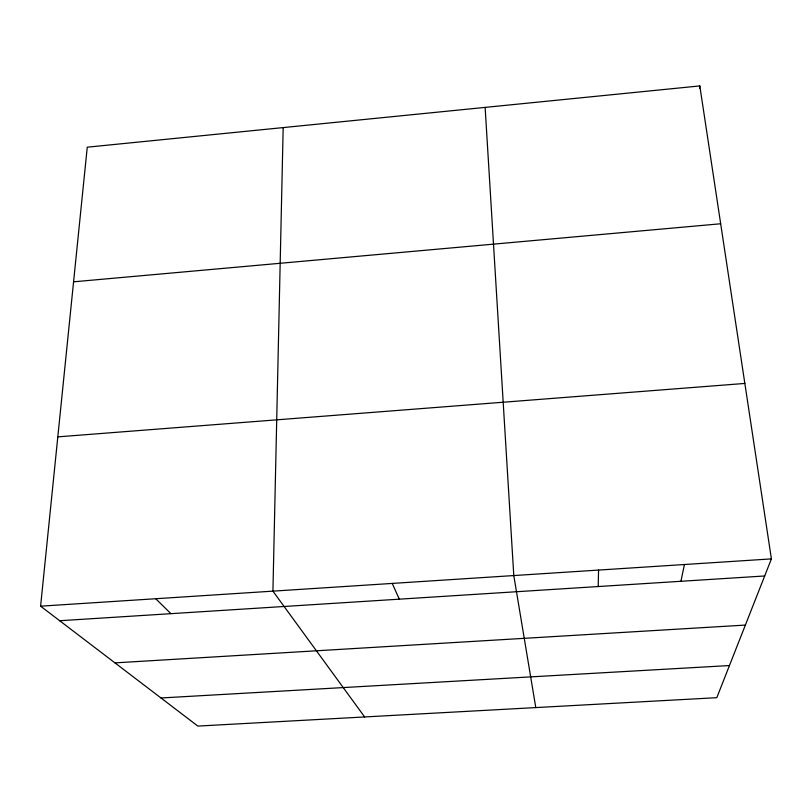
<?xml version="1.0" encoding="UTF-8"?>
<svg xmlns="http://www.w3.org/2000/svg" width="812" height="812" viewBox="0 0 812 812"><rect width="100%" height="100%" fill="white"/><g stroke="black" fill="none" stroke-linecap="round" stroke-linejoin="round"><path stroke-width="1.22" d="M283.175 127.596L272.923 591.146L364.649 716.955M598.2 586.548L598.566 570.075M40.6 606.178L87.26 147.185L699.812 85.92L771.4 558.889L716.813 697.681L197.844 726.08L40.6 606.178L771.4 558.889M699.518 88.437L699.812 85.92M680.933 581.29L684.435 564.513M73.567 281.815L720.68 223.767M57.814 436.866L744.848 383.437M59.682 620.733L764.681 575.972M114.949 662.876L745.365 625.078M160.989 697.975L729.45 665.546M155.721 598.728L170.926 613.669M392.257 583.422L399.271 599.175M535.788 707.587L513.793 575.556L485.129 107.387"/></g></svg>
